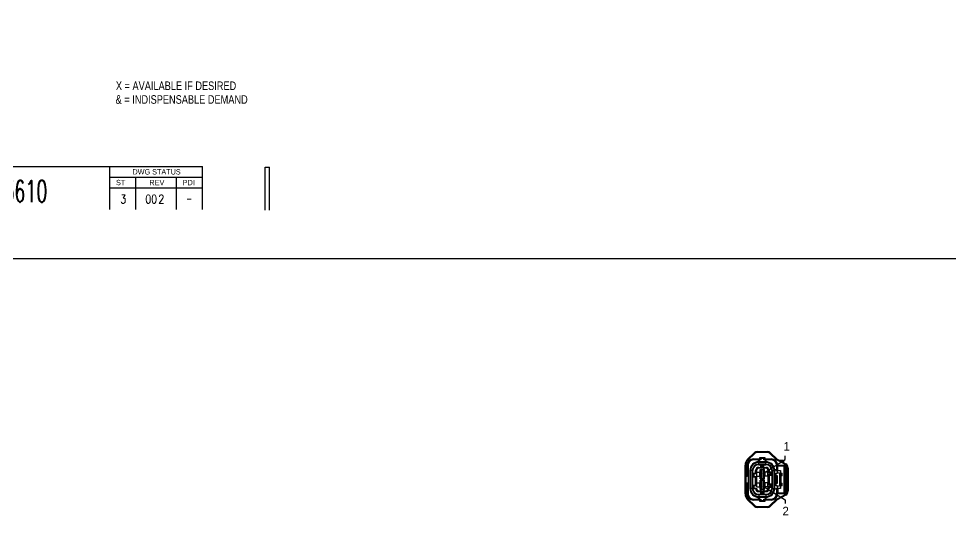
# Model space of a CAD drawing. Extents: x -144 to 1666, y -603 to 461.
# Drawn here: x 390.3 to 823.9, y -602.8 to -371.4 of the extents above; entities that cross this region are included whole.
import ezdxf

# ---------------------------------------------------------------- set-up
doc = ezdxf.new("R2010")
doc.units = 0
doc.layers.get('0').update_dxf_attribs({"linetype": 'CONTINUOUS'})
doc.layers.add('1', color=7, linetype='CONTINUOUS')
doc.layers.add('2', color=7, linetype='CONTINUOUS')
doc.styles.add('HS-DRAWING-FRAME', font='ROMANS.SHX', dxfattribs={"width": 0.6, "height": 3.5})
doc.styles.add('HS-PART-NO', font='ROMANS.SHX', dxfattribs={"width": 0.7, "height": 2})
doc.styles.add('HS-WIRE', font='ROMANS.SHX', dxfattribs={"width": 0.8, "height": 4})
doc.styles.add('TXT', font='TXT', dxfattribs={"height": 0.2})

# ---------------------------------------------------------------- blocks, each defined once
blk = doc.blocks.new('15446292')
for p, q in [((8.03, 2.7), (18.66, 9.36)), ((18.66, 9.36), (18.66, 11.06)), ((8.03, -2.9), (18.66, -9.56)), ((18.66, -9.56), (18.66, -11.26))]:
    blk.add_line(p, q)
at = {"layer": '1', "linetype": 'Continuous'}
for p, q in [((1.13, 9.41), (4.18, 12.41)), ((1.15, 9.38), (1.13, 9.41)), ((1.21, 9.32), (1.15, 9.38)), ((1.3, 9.23), (1.21, 9.32)), ((1.41, 9.12), (1.3, 9.23)), ((4.46, 12.12), (1.41, 9.12)), ((3.76, 9.55), (3.76, 9.08)), ((3.76, 9.55), (6.8, 9.55)), ((7.26, 9.08), (3.76, 9.08)), ((4.26, 12.33), (4.18, 12.41)), ((4.46, 12.12), (4.26, 12.33)), ((5.58, 12.87), (5.58, 12.98)), ((5.58, 12.98), (10.44, 12.98)), ((5.58, 12.58), (5.58, 12.87)), ((10.44, 12.58), (5.58, 12.58)), ((6.31, 8.28), (6.31, 9.08)), ((6.51, 9.08), (6.51, 8.28)), ((6.8, 10.2), (7.26, 9.73)), ((6.8, 10.2), (9.23, 10.2)), ((6.8, 9.55), (6.8, 10.2)), ((6.8, 9.55), (7.26, 9.08)), ((8.76, 9.73), (7.26, 9.73)), ((7.26, 9.73), (7.26, 9.08)), ((9.23, 10.2), (8.76, 9.73)), ((8.76, 9.08), (8.76, 9.73)), ((9.23, 9.55), (8.76, 9.08)), ((12.26, 9.08), (8.76, 9.08)), ((9.23, 10.2), (9.23, 9.55)), ((9.23, 9.55), (12.26, 9.55)), ((9.51, 8.28), (9.51, 9.08)), ((9.71, 9.08), (9.71, 8.28)), ((10.44, 12.87), (10.44, 12.98)), ((10.44, 12.58), (10.44, 12.87)), ((11.57, 12.12), (11.77, 12.33)), ((14.66, 9.08), (11.57, 12.12)), ((11.77, 12.33), (11.85, 12.41)), ((11.85, 12.41), (14.9, 9.41)), ((12.26, 9.55), (12.26, 9.08)), ((14.66, 9.08), (14.83, 9.31)), ((18.76, 6.9), (14.66, 9.08)), ((14.83, 9.31), (14.9, 9.41)), ((14.9, 9.41), (18.95, 7.25)), ((16.04, 8.8), (16.15, 8.93)), ((16.15, 8.93), (16.31, 8.98)), ((17.36, 8.68), (16.25, 8.68)), ((16.31, 8.98), (17.36, 8.98)), ((17.36, 8.9), (17.36, 8.98)), ((17.36, 8.98), (17.5, 8.98)), ((17.36, 8.68), (17.36, 8.9)), ((17.36, 8.09), (17.36, 8.68)), ((17.72, 8.68), (17.36, 8.68)), ((17.5, 8.98), (17.56, 8.98)), ((17.86, 8.68), (17.72, 8.68)), ((17.86, 8.68), (17.86, 7.83)), ((0.01, 1.98), (0.01, 6.73)), ((0.13, 6.73), (0.01, 6.73)), ((0.41, 6.73), (0.13, 6.73)), ((0.41, 6.73), (0.41, 1.58)), ((0.95, 1.58), (0.95, 6.73)), ((0.95, 6.73), (1.41, 6.73)), ((1.41, 6.73), (1.41, 1.58)), ((6.36, 8.19), (6.36, 8.28)), ((9.66, 8.28), (6.36, 8.28)), ((6.36, 7.96), (6.36, 8.19)), ((6.36, 7.16), (6.36, 7.96)), ((6.36, 7.96), (9.66, 7.96)), ((6.36, 7.16), (6.36, 6.96)), ((6.36, 7.16), (9.66, 7.16)), ((6.36, 6.96), (6.36, 6.88)), ((6.36, 6.88), (9.66, 6.88)), ((6.36, 5.63), (6.36, 5.51)), ((6.36, 5.63), (7.26, 5.63)), ((6.36, 5.63), (7.26, 5.63)), ((6.36, 5.22), (6.36, 5.51)), ((6.36, 5.51), (7.39, 5.51)), ((7.68, 5.22), (6.36, 5.22)), ((6.96, 0.37), (6.96, 4.6)), ((6.96, 4.6), (7.56, 4.6)), ((6.96, 4.6), (9.06, 4.6)), ((7.26, 6.63), (7.39, 6.51)), ((7.26, 6.63), (8.76, 6.63)), ((7.26, 5.63), (7.26, 6.63)), ((7.26, 5.63), (7.39, 5.51)), ((7.39, 6.51), (8.63, 6.51)), ((7.39, 5.51), (7.39, 6.51)), ((7.68, 6.22), (7.39, 6.51)), ((7.68, 5.22), (7.39, 5.51)), ((7.56, 0.37), (7.56, 4.6)), ((8.46, 4.6), (7.56, 4.6)), ((7.68, 6.22), (7.68, 5.22)), ((8.35, 6.22), (7.68, 6.22)), ((8.35, 6.22), (8.63, 6.51)), ((8.35, 5.22), (8.35, 6.22)), ((8.35, 5.22), (8.63, 5.51)), ((9.66, 5.22), (8.35, 5.22)), ((8.46, 0.37), (8.46, 4.6)), ((9.06, 4.6), (8.46, 4.6)), ((8.76, 6.63), (8.63, 6.51)), ((8.63, 6.51), (8.63, 5.51)), ((8.76, 5.63), (8.63, 5.51)), ((8.63, 5.51), (9.66, 5.51)), ((8.76, 5.63), (8.76, 6.63)), ((8.76, 5.63), (9.66, 5.63)), ((8.76, 5.63), (9.66, 5.63)), ((9.06, 0.37), (9.06, 4.6)), ((9.66, 8.19), (9.66, 8.28)), ((9.66, 7.96), (9.66, 8.19)), ((9.66, 7.16), (9.66, 7.96)), ((9.66, 7.16), (9.66, 6.96)), ((9.66, 6.96), (9.66, 6.88)), ((9.66, 5.51), (9.66, 5.63)), ((9.66, 5.22), (9.66, 5.51)), ((14.61, 4.48), (13.8, 4.48)), ((14.31, 4.18), (14.31, 4.48)), ((14.61, 6.23), (14.61, 6.73)), ((15.08, 6.73), (14.61, 6.73)), ((15.08, 6.7), (14.61, 6.23)), ((14.61, 6.23), (14.61, 4.48)), ((18.01, 6.23), (14.61, 6.23)), ((14.61, 4.48), (14.61, 4.18)), ((15.08, 6.73), (15.08, 6.7)), ((15.08, 6.7), (18.01, 6.7)), ((15.31, 4.18), (15.31, 6.23)), ((18.01, 6.7), (18.01, 6.23)), ((18.01, 6.23), (18.01, -6.27)), ((18.76, 6.9), (18.9, 7.15)), ((18.76, -5.52), (18.76, 5.48)), ((19.23, 5.48), (18.76, 5.48)), ((18.9, 7.15), (18.95, 7.25)), ((19.23, 5.48), (19.23, -5.52)), ((19.61, -5.52), (19.61, 5.48)), ((19.61, 5.48), (19.9, 5.48)), ((19.9, 5.48), (20.01, 5.48)), ((20.01, 5.48), (20.01, -5.52)), ((0.07, 1.78), (0.01, 1.98)), ((0.01, 1.86), (0.01, 1.98)), ((0.01, 1.52), (0.01, 1.86)), ((0.01, 0.98), (0.01, 1.52)), ((0.01, 0.33), (0.01, 0.98)), ((0.01, -0.36), (0.01, 0.33)), ((0.21, 1.64), (0.07, 1.78)), ((0.41, 1.58), (0.21, 1.64)), ((0.41, 1.58), (0.95, 1.58)), ((0.41, 1.58), (0.41, 1.46)), ((0.41, 1.46), (0.41, 1.12)), ((0.41, 1.12), (0.41, 0.6)), ((0.41, 0.6), (0.41, -0.02)), ((1.41, 1.58), (0.95, 1.58)), ((1.41, 1.58), (1.41, 1.46)), ((1.41, 1.46), (1.41, 1.12)), ((1.41, 1.12), (1.41, 0.6)), ((1.41, 0.6), (1.41, -0.02)), ((2.31, 4.13), (2.21, 4.13)), ((2.21, 4.13), (2.21, -4.17)), ((2.54, 4.13), (2.31, 4.13)), ((3.34, 4.13), (2.54, 4.13)), ((2.54, -4.17), (2.54, 4.13)), ((3.34, 4.13), (3.53, 4.13)), ((3.34, -4.17), (3.34, 4.13)), ((3.53, 4.13), (3.61, 4.13)), ((3.61, -4.17), (3.61, 4.13)), ((3.96, 2.73), (4.11, 2.59)), ((3.96, 2.73), (3.96, 1.23)), ((4.86, 2.73), (3.96, 2.73)), ((3.96, 1.23), (4.11, 1.38)), ((3.96, 1.23), (4.86, 1.23)), ((4.11, 2.59), (4.11, 1.38)), ((5.28, 2.59), (4.11, 2.59)), ((4.11, 1.38), (5.28, 1.38)), ((4.86, 4.13), (4.99, 4.13)), ((4.86, 2.73), (4.86, 4.13)), ((4.86, 2.73), (4.86, 4.13)), ((4.86, 2.73), (4.99, 2.61)), ((4.86, 1.23), (4.99, 1.36)), ((4.86, -2.77), (4.86, 1.23)), ((4.86, -2.77), (4.86, 1.23)), ((4.99, 2.61), (4.99, 4.13)), ((5.28, 4.13), (4.99, 4.13)), ((5.28, 2.59), (4.99, 2.61)), ((4.99, 1.36), (5.28, 1.38)), ((4.99, -2.89), (4.99, 1.36)), ((5.28, 4.13), (5.28, 2.59)), ((5.28, 1.38), (5.28, -2.91)), ((5.46, 1.54), (5.46, 3.43)), ((5.46, 3.43), (5.47, 3.43)), ((5.46, 3.43), (6.81, 3.43)), ((5.46, 1.54), (5.47, 1.54)), ((5.46, 1.54), (6.81, 1.54)), ((5.47, 1.54), (5.47, 3.43)), ((5.47, 3.43), (6.81, 3.43)), ((5.47, 1.54), (6.81, 1.54)), ((6.81, 1.54), (6.81, 3.43)), ((6.81, 3.43), (6.81, 1.54)), ((6.81, 3.43), (6.81, 3.43)), ((6.81, 1.54), (6.81, 1.54)), ((6.96, 0.37), (9.06, 0.37)), ((6.96, 0.37), (7.56, 0.37)), ((8.46, 0.37), (7.56, 0.37)), ((9.06, 0.37), (8.46, 0.37)), ((9.21, 1.54), (9.21, 3.43)), ((9.21, 3.43), (9.22, 3.43)), ((10.56, 3.43), (9.21, 3.43)), ((9.21, 1.54), (9.22, 1.54)), ((10.56, 1.54), (9.21, 1.54)), ((9.22, 3.43), (9.22, 1.54)), ((10.56, 3.43), (9.22, 3.43)), ((10.56, 1.54), (9.22, 1.54)), ((10.56, 3.43), (10.56, 3.43)), ((10.56, 1.54), (10.56, 3.43)), ((10.56, 1.54), (10.56, 3.43)), ((10.56, 1.54), (10.56, 1.54)), ((10.75, 3.07), (10.75, 4.13)), ((10.75, 4.13), (11.03, 4.13)), ((10.75, 3.07), (11.03, 3.36)), ((11.65, 3.07), (10.75, 3.07)), ((10.75, 2.4), (11.65, 2.4)), ((10.75, 2.4), (11.03, 2.11)), ((10.75, -2.43), (10.75, 2.4)), ((11.03, 4.13), (11.03, 3.36)), ((11.03, 4.13), (11.16, 4.13)), ((11.03, 3.36), (11.16, 3.48)), ((11.03, 3.36), (11.93, 3.36)), ((11.93, 2.11), (11.03, 2.11)), ((11.03, 2.11), (11.16, 1.98)), ((11.03, 2.11), (11.03, -2.14)), ((11.16, 4.13), (11.16, 3.48)), ((11.16, 4.13), (11.16, 3.48)), ((11.16, 3.48), (12.06, 3.48)), ((11.16, 1.98), (12.06, 1.98)), ((11.16, 1.98), (11.16, -2.02)), ((11.16, 1.98), (11.16, -2.02)), ((11.65, 3.07), (11.93, 3.36)), ((11.65, 2.4), (11.65, 3.07)), ((11.65, 2.4), (11.93, 2.11)), ((11.93, 3.36), (12.06, 3.48)), ((11.93, 3.36), (11.93, 2.11)), ((11.93, 2.11), (12.06, 1.98)), ((12.06, 3.48), (12.06, 1.98)), ((12.41, 4.13), (12.49, 4.13)), ((12.41, 4.13), (12.41, -4.17)), ((12.49, 4.13), (12.69, 4.13)), ((12.69, 4.13), (13.49, 4.13)), ((12.69, 4.13), (12.69, -4.17)), ((13.49, 4.13), (13.49, -4.17)), ((13.49, 4.13), (13.72, 4.13)), ((13.72, 4.13), (13.81, 4.13)), ((13.81, -4.17), (13.81, 4.13)), ((14.31, 4.18), (15.01, 4.18)), ((14.31, 2.48), (14.51, 2.48)), ((14.31, -2.52), (14.31, 2.48)), ((14.51, 1.63), (14.51, 2.98)), ((14.51, 2.98), (15.01, 2.98)), ((15.01, 1.63), (14.51, 1.63)), ((14.61, 1.63), (14.61, -1.67)), ((15.01, 4.18), (16.51, 4.18)), ((15.01, 3.27), (15.01, 4.18)), ((15.01, 3.27), (16.01, 2.98)), ((15.01, 2.98), (15.01, 3.27)), ((15.01, -1.67), (15.01, 1.63)), ((16.24, 2.98), (16.01, 2.98)), ((16.01, 2.98), (16.01, -3.02)), ((16.24, 2.98), (16.51, 3.01)), ((16.24, -3.02), (16.24, 2.98)), ((16.51, 4.18), (16.51, 3.01)), ((16.51, 3.01), (16.51, 2.98)), ((16.51, 2.98), (16.53, 2.98)), ((16.53, 2.98), (16.54, 2.98)), ((16.54, 2.98), (17.21, 2.98)), ((16.54, 2.98), (16.54, -3.02)), ((17.21, 1.63), (16.68, 1.63)), ((16.68, 1.63), (16.68, -1.67)), ((17.21, 1.63), (17.21, 2.98)), ((0.01, -1.02), (0.01, -0.36)), ((0.01, -1.55), (0.01, -1.02)), ((0.01, -1.89), (0.01, -1.55)), ((0.01, -2.02), (0.07, -1.82)), ((0.01, -2.02), (0.01, -1.89)), ((0.01, -6.77), (0.01, -2.02)), ((0.07, -1.82), (0.21, -1.67)), ((0.21, -1.67), (0.41, -1.62)), ((0.41, -0.02), (0.41, -0.63)), ((0.41, -0.63), (0.41, -1.15)), ((0.41, -1.15), (0.41, -1.49)), ((0.41, -1.49), (0.41, -1.62)), ((0.41, -1.62), (0.95, -1.62)), ((0.41, -1.62), (0.41, -6.77)), ((0.95, -1.62), (1.41, -1.62)), ((0.95, -6.77), (0.95, -1.62)), ((1.41, -0.02), (1.41, -0.63)), ((1.41, -0.63), (1.41, -1.15)), ((1.41, -1.15), (1.41, -1.49)), ((1.41, -1.49), (1.41, -1.62)), ((1.41, -1.62), (1.41, -6.77)), ((2.31, -4.17), (2.21, -4.17)), ((2.54, -4.17), (2.31, -4.17)), ((3.34, -4.17), (2.54, -4.17)), ((3.34, -4.17), (3.53, -4.17)), ((3.53, -4.17), (3.61, -4.17)), ((3.96, -2.77), (3.96, -4.27)), ((3.96, -2.77), (4.11, -2.91)), ((4.86, -2.77), (3.96, -2.77)), ((3.96, -4.27), (4.11, -4.12)), ((3.96, -4.27), (4.87, -4.27)), ((4.11, -2.91), (4.11, -4.12)), ((5.28, -2.91), (4.11, -2.91)), ((4.11, -4.12), (5.28, -4.12)), ((4.86, -2.77), (4.99, -2.89)), ((4.87, -4.27), (4.96, -4.17)), ((4.96, -4.17), (4.99, -4.14)), ((5.28, -2.91), (4.99, -2.89)), ((4.99, -4.14), (5.28, -4.12)), ((5.46, -3.46), (5.46, -1.57)), ((5.46, -1.57), (5.47, -1.57)), ((5.46, -1.57), (6.81, -1.57)), ((5.46, -3.46), (5.47, -3.46)), ((5.46, -3.46), (6.81, -3.46)), ((5.47, -3.46), (5.47, -1.57)), ((5.47, -1.57), (6.81, -1.57)), ((5.47, -3.46), (6.81, -3.46)), ((6.81, -3.46), (6.81, -1.57)), ((6.81, -1.57), (6.81, -3.46)), ((6.81, -1.57), (6.81, -1.57)), ((6.81, -3.46), (6.81, -3.46)), ((6.96, -4.63), (6.96, -0.4)), ((6.96, -0.4), (7.56, -0.4)), ((6.96, -0.4), (9.06, -0.4)), ((7.56, -4.63), (7.56, -0.4)), ((8.46, -0.4), (7.56, -0.4)), ((8.46, -4.63), (8.46, -0.4)), ((9.06, -0.4), (8.46, -0.4)), ((9.06, -4.63), (9.06, -0.4)), ((9.21, -3.46), (9.21, -1.57)), ((9.21, -1.57), (9.22, -1.57)), ((10.56, -1.57), (9.21, -1.57)), ((9.21, -3.46), (9.22, -3.46)), ((10.56, -3.46), (9.21, -3.46)), ((9.22, -1.57), (9.22, -3.46)), ((10.56, -1.57), (9.22, -1.57)), ((10.56, -3.46), (9.22, -3.46)), ((10.56, -3.46), (10.56, -1.57)), ((10.56, -3.46), (10.56, -1.57)), ((10.56, -1.57), (10.56, -1.57)), ((10.56, -3.46), (10.56, -3.46)), ((10.75, -2.43), (11.03, -2.14)), ((11.65, -2.43), (10.75, -2.43)), ((10.75, -3.1), (11.03, -3.39)), ((10.75, -4.17), (10.75, -3.1)), ((10.75, -3.1), (11.65, -3.1)), ((10.75, -4.17), (11.03, -4.17)), ((11.03, -2.14), (11.16, -2.02)), ((11.03, -2.14), (11.93, -2.14)), ((11.93, -3.39), (11.03, -3.39)), ((11.03, -3.39), (11.03, -4.17)), ((11.03, -3.39), (11.16, -3.52)), ((11.03, -4.17), (11.16, -4.17)), ((11.16, -2.02), (12.06, -2.02)), ((11.16, -3.52), (12.06, -3.52)), ((11.16, -3.52), (11.16, -4.17)), ((11.16, -3.52), (11.16, -4.17)), ((11.65, -2.43), (11.93, -2.14)), ((11.65, -3.1), (11.65, -2.43)), ((11.65, -3.1), (11.93, -3.39)), ((11.93, -2.14), (12.06, -2.02)), ((11.93, -2.14), (11.93, -3.39)), ((11.93, -3.39), (12.06, -3.52)), ((12.06, -3.52), (12.06, -2.02)), ((12.41, -4.17), (12.49, -4.17)), ((12.49, -4.17), (12.69, -4.17)), ((12.69, -4.17), (13.49, -4.17)), ((13.49, -4.17), (13.72, -4.17)), ((13.72, -4.17), (13.81, -4.17)), ((14.31, -2.52), (14.51, -2.52)), ((14.31, -4.22), (15.01, -4.22)), ((14.31, -4.52), (14.31, -4.22)), ((14.51, -3.02), (14.51, -1.67)), ((14.51, -1.67), (15.01, -1.67)), ((15.01, -3.02), (14.51, -3.02)), ((14.61, -4.22), (14.61, -4.52)), ((16.01, -3.02), (15.01, -3.3)), ((15.01, -3.3), (15.01, -3.02)), ((15.01, -4.22), (15.01, -3.3)), ((16.51, -4.22), (15.01, -4.22)), ((15.31, -4.22), (15.31, -6.27)), ((16.01, -3.02), (16.24, -3.02)), ((16.51, -3.04), (16.24, -3.02)), ((16.53, -3.02), (16.51, -3.02)), ((16.51, -3.02), (16.51, -3.04)), ((16.51, -3.04), (16.51, -4.22)), ((16.54, -3.02), (16.53, -3.02)), ((17.21, -3.02), (16.54, -3.02)), ((16.68, -1.67), (17.21, -1.67)), ((17.21, -3.02), (17.21, -1.67)), ((0.01, -6.77), (0.13, -6.77)), ((0.13, -6.77), (0.41, -6.77)), ((1.41, -6.77), (0.95, -6.77)), ((6.31, -9.12), (6.31, -8.32)), ((6.36, -5.25), (6.36, -5.54)), ((6.36, -5.25), (7.68, -5.25)), ((6.36, -5.67), (6.36, -5.54)), ((7.39, -5.54), (6.36, -5.54)), ((7.26, -5.67), (6.36, -5.67)), ((6.36, -5.67), (7.26, -5.67)), ((6.36, -6.92), (6.36, -6.99)), ((6.36, -6.92), (9.66, -6.92)), ((6.36, -6.99), (6.36, -7.19)), ((6.36, -7.19), (6.36, -7.99)), ((9.66, -7.19), (6.36, -7.19)), ((6.36, -7.99), (6.36, -8.22)), ((6.36, -7.99), (9.66, -7.99)), ((6.36, -8.22), (6.36, -8.32)), ((6.36, -8.32), (9.66, -8.32)), ((6.51, -8.32), (6.51, -9.12)), ((6.96, -4.63), (9.06, -4.63)), ((6.96, -4.63), (7.56, -4.63)), ((7.26, -5.67), (7.39, -5.54)), ((7.26, -5.67), (7.26, -6.67)), ((7.39, -6.54), (7.26, -6.67)), ((7.26, -6.67), (8.76, -6.67)), ((7.68, -5.25), (7.39, -5.54)), ((7.39, -6.54), (7.39, -5.54)), ((7.68, -6.25), (7.39, -6.54)), ((8.63, -6.54), (7.39, -6.54)), ((8.46, -4.63), (7.56, -4.63)), ((7.68, -5.25), (7.68, -6.25)), ((7.68, -6.25), (8.35, -6.25)), ((8.35, -6.25), (8.35, -5.25)), ((8.35, -5.25), (8.63, -5.54)), ((8.35, -5.25), (9.66, -5.25)), ((8.35, -6.25), (8.63, -6.54)), ((9.06, -4.63), (8.46, -4.63)), ((8.63, -5.54), (8.63, -6.54)), ((8.63, -5.54), (8.76, -5.67)), ((9.66, -5.54), (8.63, -5.54)), ((8.63, -6.54), (8.76, -6.67)), ((8.76, -5.67), (8.76, -6.67)), ((9.66, -5.67), (8.76, -5.67)), ((8.76, -5.67), (9.66, -5.67)), ((9.51, -9.12), (9.51, -8.32)), ((9.66, -5.25), (9.66, -5.54)), ((9.66, -5.54), (9.66, -5.67)), ((9.66, -6.92), (9.66, -6.99)), ((9.66, -6.99), (9.66, -7.19)), ((9.66, -7.19), (9.66, -7.99)), ((9.66, -7.99), (9.66, -8.22)), ((9.66, -8.22), (9.66, -8.32)), ((9.71, -8.32), (9.71, -9.12)), ((14.61, -4.52), (13.8, -4.52)), ((14.61, -4.52), (14.61, -6.27)), ((14.61, -6.27), (15.08, -6.73)), ((14.61, -6.77), (14.61, -6.27)), ((14.61, -6.27), (18.01, -6.27)), ((14.61, -6.77), (15.08, -6.77)), ((14.66, -9.11), (18.76, -6.93)), ((18.95, -7.28), (14.9, -9.44)), ((15.08, -6.73), (15.08, -6.77)), ((18.01, -6.73), (15.08, -6.73)), ((18.01, -6.27), (18.01, -6.73)), ((19.23, -5.52), (18.76, -5.52)), ((18.9, -7.18), (18.76, -6.93)), ((18.95, -7.28), (18.9, -7.18)), ((19.61, -5.52), (19.9, -5.52)), ((19.9, -5.52), (20.01, -5.52)), ((1.13, -9.44), (1.15, -9.41)), ((4.18, -12.44), (1.13, -9.44)), ((1.15, -9.41), (1.21, -9.35)), ((1.21, -9.35), (1.3, -9.26)), ((1.3, -9.26), (1.41, -9.15)), ((1.41, -9.15), (4.46, -12.16)), ((3.76, -9.12), (3.76, -9.58)), ((3.76, -9.12), (7.26, -9.12)), ((6.8, -9.58), (3.76, -9.58)), ((4.18, -12.44), (4.26, -12.36)), ((4.26, -12.36), (4.46, -12.16)), ((5.58, -12.9), (5.58, -12.62)), ((5.58, -12.62), (10.44, -12.62)), ((5.58, -13.02), (5.58, -12.9)), ((7.26, -9.12), (6.8, -9.58)), ((6.8, -10.23), (6.8, -9.58)), ((7.26, -9.77), (6.8, -10.23)), ((9.23, -10.23), (6.8, -10.23)), ((7.26, -9.12), (7.26, -9.77)), ((7.26, -9.77), (8.76, -9.77)), ((8.76, -9.12), (9.23, -9.58)), ((8.76, -9.77), (8.76, -9.12)), ((8.76, -9.12), (12.26, -9.12)), ((8.76, -9.77), (9.23, -10.23)), ((9.23, -9.58), (9.23, -10.23)), ((12.26, -9.58), (9.23, -9.58)), ((10.44, -12.9), (10.44, -12.62)), ((10.44, -13.02), (10.44, -12.9)), ((11.57, -12.16), (14.66, -9.11)), ((11.77, -12.36), (11.57, -12.16)), ((11.85, -12.44), (11.77, -12.36)), ((14.9, -9.44), (11.85, -12.44)), ((12.26, -9.12), (12.26, -9.58)), ((14.83, -9.34), (14.66, -9.11)), ((14.9, -9.44), (14.83, -9.34)), ((10.44, -13.02), (5.58, -13.02))]:
    blk.add_line(p, q, dxfattribs=at)
for centre, radius, start, end in [((3.76, 6.73), 3.75, 134.5779, 180), ((3.76, 6.73), 3.35, 134.5779, 180), ((3.76, 6.73), 2.81, 90, 180), ((3.76, 6.73), 2.35, 90, 180), ((5.58, 10.98), 2, 90, 134.5776), ((5.58, 10.98), 1.6, 90, 134.5776), ((10.44, 10.98), 2, 45.4224, 90), ((10.44, 10.98), 1.6, 45.4224, 90), ((12.26, 6.73), 2.81, 0, 90), ((12.26, 6.73), 2.35, 0, 90), ((17.56, 8.68), 0.3, 0, 90), ((6.36, 4.13), 4.15, 90, 180), ((6.36, 4.13), 3.82, 90, 180), ((6.36, 4.13), 3.02, 90, 180), ((6.36, 4.13), 2.75, 90, 180), ((6.36, 4.13), 1.5, 90, 180), ((6.36, 4.13), 1.5, 90, 180), ((6.36, 4.13), 1.37, 90, 180), ((6.36, 4.13), 1.08, 90, 180), ((9.66, 4.13), 4.15, 0, 90), ((9.66, 4.13), 3.82, 0, 90), ((9.66, 4.13), 3.02, 0, 90), ((9.66, 4.13), 2.75, 0, 90), ((9.66, 4.13), 1.5, 0, 90), ((9.66, 4.13), 1.5, 0, 90), ((9.66, 4.13), 1.37, 0, 90), ((9.66, 4.13), 1.08, 0, 90), ((18.01, 5.48), 1.21, 0, 90), ((18.01, 5.48), 0.75, 0, 90), ((18.01, 5.48), 1.6, 0, 62.0209), ((18.01, 5.48), 2, 0, 62.0208), ((6.36, -4.17), 4.15, 180, 270), ((6.36, -4.17), 3.82, 180, 270), ((6.36, -4.17), 3.02, 180, 270), ((6.36, -4.17), 2.75, 180, 270), ((6.36, -4.17), 1.5, 183.8226, 270), ((6.36, -4.17), 1.5, 183.8236, 270), ((6.36, -4.17), 1.37, 178.7807, 270), ((6.36, -4.17), 1.08, 177.5353, 270), ((9.66, -4.17), 3.82, 270, 0), ((9.66, -4.17), 4.15, 270, 0), ((9.66, -4.17), 3.02, 270, 0), ((9.66, -4.17), 2.75, 270, 0), ((9.66, -4.17), 1.37, 270, 0), ((9.66, -4.17), 1.5, 270, 0), ((9.66, -4.17), 1.08, 270, 0), ((9.66, -4.17), 1.5, 270, 0), ((3.76, -6.77), 3.75, 180, 225.4221), ((3.76, -6.77), 3.35, 180, 225.4221), ((3.76, -6.77), 2.81, 180, 270), ((3.76, -6.77), 2.35, 180, 270), ((12.26, -6.77), 2.81, 270, 0), ((12.26, -6.77), 2.35, 270, 0), ((18.01, -5.52), 0.75, 270, 0), ((18.01, -5.52), 1.21, 270, 0), ((18.01, -5.52), 1.6, 297.9791, 0), ((18.01, -5.52), 2, 297.9792, 0), ((5.58, -11.02), 2, 225.4224, 270), ((5.58, -11.02), 1.6, 225.4224, 270), ((10.44, -11.02), 1.6, 270, 314.5776), ((10.44, -11.02), 2, 270, 314.5776)]:
    blk.add_arc(centre, radius, start, end, dxfattribs=at)
for s, p in [('1', (17.88, 13.42)), ('2', (17.39, -16.73))]:
    blk.add_text(s, height=4, rotation=360).set_placement(p)

msp = doc.modelspace()

# ---------------------------------------------------------------- linework, layer by layer
msp.add_lwpolyline([(-97.14, -483.08), (1665.86, -483.08), (1665.86, 357.92), (-97.14, 357.92)], close=True)
at = {"layer": '2', "color": 7, "linetype": 'Continuous'}
for p, q in [((180.84, -440.25), (475.84, -440.25)), ((432.84, -460.25), (432.84, -440.25)), ((475.84, -460.25), (475.84, -440.25)), ((505.06, -460.64), (505.06, -440.64)), ((505.06, -440.64), (507.06, -440.64)), ((507.06, -460.64), (507.06, -440.64)), ((432.84, -445.25), (475.84, -445.25)), ((444.84, -460.25), (444.84, -445.25)), ((463.84, -460.25), (463.84, -445.25)), ((432.84, -450.25), (475.84, -450.25))]:
    msp.add_line(p, q, dxfattribs=at)

# ---------------------------------------------------------------- block references
msp.add_blockref('15446292', (728.41, -586.07))

# ---------------------------------------------------------------- texts
at = {"style": 'HS-WIRE', "width": 0.8}
for s, p in [('00', (449.28, -457.45)), ('2', (455.37, -457.45))]:
    msp.add_text(s, height=4, dxfattribs=at).set_placement(p)
at = {"attachment_point": 1}
for s, insert, char_height, width, style in [('\\Fgdt.shx|c0;X = AVAILABLE IF DESIRED', (435.58, -400.66), 4, 113.2, 'HS-WIRE'), ('\\Fgdt.shx|c0;& = INDISPENSABLE DEMAND', (435.46, -407.05), 4, 127.9, 'HS-WIRE'), ('13253610', (362.57, -446.82), 10, 83.6, 'HS-DRAWING-FRAME'), ('3', (437.64, -453.44), 4, 5.2495, 'HS-WIRE'), ('-', (468.33, -453.44), 3.5, 5.2495, 'HS-PART-NO')]:
    msp.add_mtext(s, dxfattribs=dict(at, insert=insert, char_height=char_height, width=width, style=style))
at = {"layer": '2', "color": 7, "linetype": 'Continuous', "style": 'TXT'}
for s, width, p in [('DWG STATUS', 0.88164, (443.32, -444)), ('ST', 0.85832, (435.62, -449)), ('REV', 0.85832, (451.12, -449)), ('PDI', 0.85832, (466.63, -449))]:
    msp.add_text(s, height=2.5, dxfattribs=dict(at, width=width)).set_placement(p)

doc.saveas('drawing.dxf')
